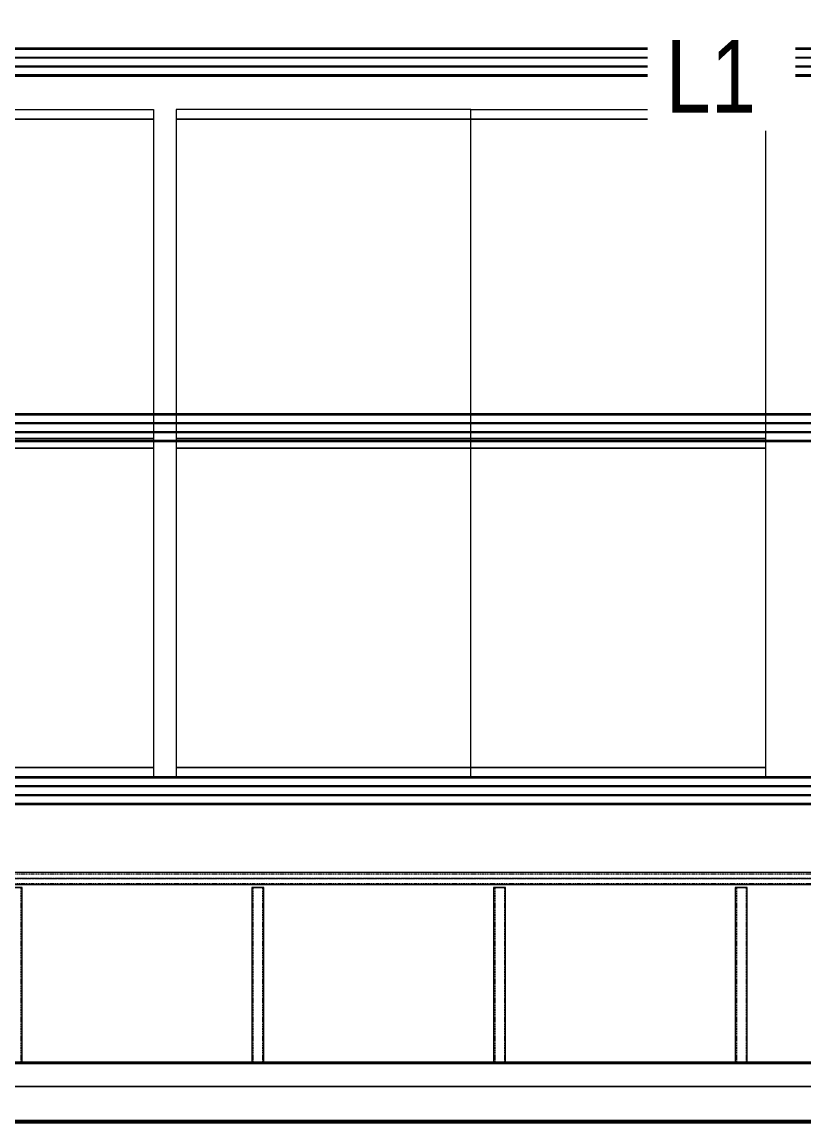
# Model space of a CAD drawing. Header units: centimetres. Extents: x -1906 to 5208, y -261 to 2955.
# Drawn here: x 2231.3 to 2554.8, y 282 to 737.4 of the extents above; entities that cross this region are included whole.
import ezdxf

# ---------------------------------------------------------------- set-up
doc = ezdxf.new("R2010")
doc.units = ezdxf.units.CM
doc.linetypes.add('_Overhead_2_', pattern=[0.47625, 0.3175, -0.15875])
doc.linetypes.add('Hidden', pattern=[0.714375, 0.47625, -0.238125])
for name, color, linetype, lineweight in [('A-FLOR', 7, 'Continuous', 18), ('E-LITE-EQPM', 7, 'Continuous', 18), ('E-LITE-EQPM-IDEN', 7, 'Continuous', 18), ('Q-SPCQ', 7, 'Continuous', 18), ('S-BEAM', 7, 'Continuous', 18)]:
    doc.layers.add(name, color=color, linetype=linetype, lineweight=lineweight)
doc.styles.add('Arial_1', font='arial.ttf', dxfattribs={"width": 0.8, "height": 30})

# ---------------------------------------------------------------- blocks, each defined once
blk = doc.blocks.new('Costanera Perfil Z - Parametrizado - h_22cm-V73-Planta Bodega almacenamiento insumos')
at = {"layer": 'S-BEAM', "color": 254, "lineweight": 9, "true_color": 0xcccccc}
for p, q in [((-5.84, 671.79), (-5.84, -2399.57)), ((-5.54, 671.79), (-5.54, -2399.57)), ((-5.5, -2399.57), (-5.5, 671.79)), ((-5.26, 671.79), (-5.26, -2399.57)), ((1.67, 671.79), (1.67, -2399.57)), ((2.01, 671.79), (2.01, -2399.57)), ((-2.01, -819.84), (-2.01, -1582.58)), ((-1.67, -819.84), (-1.67, -1582.58)), ((5.26, -819.84), (5.26, -1582.58)), ((5.5, -819.84), (5.5, -1582.58)), ((5.54, -819.84), (5.54, -1582.58)), ((5.84, -819.84), (5.84, -1582.58))]:
    blk.add_line(p, q, dxfattribs=at)
blk = doc.blocks.new('Costanera Perfil Z - Parametrizado - h_22cm-V74-Planta Bodega almacenamiento insumos')
at = {"layer": 'S-BEAM', "color": 254, "lineweight": 9, "true_color": 0xcccccc}
for p, q in [((-5.84, 671.79), (-5.84, -2399.57)), ((-5.54, 671.79), (-5.54, -2399.57)), ((-5.5, -2399.57), (-5.5, 671.79)), ((-5.26, 671.79), (-5.26, -2399.57)), ((1.67, 671.79), (1.67, -2399.57)), ((2.01, 671.79), (2.01, -2399.57)), ((-2.01, -819.84), (-2.01, -1582.58)), ((-1.67, -819.84), (-1.67, -1582.58)), ((5.26, -819.84), (5.26, -1582.58)), ((5.5, -819.84), (5.5, -1582.58)), ((5.54, -819.84), (5.54, -1582.58)), ((5.84, -819.84), (5.84, -1582.58))]:
    blk.add_line(p, q, dxfattribs=at)
blk = doc.blocks.new('Costanera Perfil Z - Parametrizado - h_22cm-V75-Planta Bodega almacenamiento insumos')
at = {"layer": 'S-BEAM', "color": 254, "lineweight": 9, "true_color": 0xcccccc}
for p, q in [((-5.84, 671.79), (-5.84, -2399.57)), ((-5.54, 671.79), (-5.54, -2399.57)), ((-5.5, -2399.57), (-5.5, 671.79)), ((-5.26, 671.79), (-5.26, -2399.57)), ((1.67, 671.79), (1.67, -2399.57)), ((2.01, 671.79), (2.01, -2399.57)), ((-2.01, -819.84), (-2.01, -1582.58)), ((-1.67, -819.84), (-1.67, -1582.58)), ((5.26, -819.84), (5.26, -1582.58)), ((5.5, -819.84), (5.5, -1582.58)), ((5.54, -819.84), (5.54, -1582.58)), ((5.84, -819.84), (5.84, -1582.58))]:
    blk.add_line(p, q, dxfattribs=at)
blk = doc.blocks.new('RVR_Tensor angular doble L - d_25 mm-1744885-Planta Bodega almacenamiento insumos')
at = {"layer": 'S-BEAM', "color": 254, "lineweight": 9, "true_color": 0xcccccc}
for p, q in [((287.19, 5), (244.78, 5)), ((244.78, 5), (272.91, 5)), ((374.07, 4.97), (244.78, 4.97)), ((244.78, 4.97), (367, 4.97)), ((272.91, 5), (374.77, 5)), ((381.85, 5), (287.19, 5)), ((367, 4.97), (374.85, 4.97)), ((381.92, 4.97), (374.07, 4.97)), ((374.77, 5), (745.65, 5)), ((374.85, 4.97), (737.96, 4.97)), ((751.09, 5), (381.85, 5)), ((744.97, 4.97), (381.92, 4.97)), ((-11.12, 4.47), (367, 4.47)), ((-4.55, 4.47), (373.71, 4.47)), ((375.13, 4.5), (-3.17, 4.5)), ((381.85, 4.5), (3.49, 4.5)), ((367, 4.47), (368.07, 4.47)), ((368.07, 4.47), (374.85, 4.47)), ((373.71, 4.47), (374.78, 4.47)), ((374.78, 4.47), (381.56, 4.47)), ((374.85, 4.47), (737.96, 4.47)), ((382.98, 4.5), (375.13, 4.5)), ((381.56, 4.47), (744.62, 4.47)), ((389.69, 4.5), (381.85, 4.5)), ((744.97, 4.5), (382.98, 4.5)), ((744.97, 4.5), (389.69, 4.5)), ((-4.55, -5.03), (374.78, -5.03)), ((-4.2, -5.03), (375.14, -5.03)), ((374.77, -5), (-3.52, -5)), ((375.13, -5), (-3.17, -5)), ((375.85, -5), (374.77, -5)), ((374.78, -5.03), (744.62, -5.03)), ((376.2, -5), (375.13, -5)), ((375.14, -5.03), (744.97, -5.03)), ((744.96, -5), (375.85, -5)), ((744.96, -5), (376.2, -5))]:
    blk.add_line(p, q, dxfattribs=at)
blk = doc.blocks.new('RVR_Tensor angular doble L - d_25 mm-1744891-Planta Bodega almacenamiento insumos')
at = {"layer": 'S-BEAM', "color": 254, "lineweight": 9, "true_color": 0xcccccc}
for p, q in [((351.96, 5.03), (-4.6, 5.03)), ((352.32, 5.03), (-4.24, 5.03)), ((-3.55, 5), (351.97, 5)), ((-3.19, 5), (352.33, 5)), ((737.87, 5.03), (351.96, 5.03)), ((351.97, 5), (353.03, 5)), ((738.22, 5.03), (352.32, 5.03)), ((352.33, 5), (353.39, 5)), ((353.03, 5), (738.22, 5)), ((353.39, 5), (738.22, 5)), ((344.12, -4.47), (-11.21, -4.47)), ((350.9, -4.47), (-4.6, -4.47)), ((-3.19, -4.5), (352.33, -4.5)), ((3.52, -4.5), (359.1, -4.5)), ((345.18, -4.47), (344.12, -4.47)), ((351.9, -4.47), (345.18, -4.47)), ((351.96, -4.47), (350.9, -4.47)), ((731.15, -4.47), (351.9, -4.47)), ((358.68, -4.47), (351.96, -4.47)), ((352.33, -4.5), (360.1, -4.5)), ((737.87, -4.47), (358.68, -4.47)), ((359.1, -4.5), (366.88, -4.5)), ((360.1, -4.5), (738.22, -4.5)), ((366.88, -4.5), (738.22, -4.5)), ((86.96, -4.97), (181.96, -4.97)), ((181.96, -4.97), (86.96, -4.97)), ((86.96, -5), (181.96, -5)), ((181.96, -5), (86.96, -5)), ((182.09, -4.97), (182.44, -4.97)), ((182.44, -4.97), (182.09, -4.97)), ((182.09, -5), (182.24, -5)), ((182.24, -5), (182.09, -5)), ((182.24, -5), (182.44, -5)), ((182.44, -5), (182.24, -5)), ((182.74, -4.97), (182.91, -4.97)), ((182.91, -4.97), (182.74, -4.97)), ((182.74, -5), (182.91, -5)), ((182.91, -5), (182.74, -5)), ((182.94, -4.97), (185.99, -4.97)), ((185.99, -4.97), (182.94, -4.97)), ((182.94, -5), (183.17, -5)), ((183.17, -5), (182.94, -5)), ((183.17, -5), (183.42, -5)), ((183.42, -5), (183.17, -5)), ((183.42, -5), (185.76, -5)), ((185.76, -5), (183.42, -5)), ((185.76, -5), (185.99, -5)), ((185.99, -5), (185.76, -5)), ((186.01, -4.97), (186.19, -4.97)), ((186.19, -4.97), (186.01, -4.97)), ((186.01, -5), (186.19, -5)), ((186.19, -5), (186.01, -5)), ((186.49, -4.97), (186.84, -4.97)), ((186.84, -4.97), (186.49, -4.97)), ((186.49, -5), (186.69, -5)), ((186.69, -5), (186.49, -5)), ((186.69, -5), (186.84, -5)), ((186.84, -5), (186.69, -5)), ((186.96, -4.97), (351.26, -4.97)), ((344.12, -4.97), (186.96, -4.97)), ((186.96, -5), (266.08, -5)), ((251.94, -5), (186.96, -5)), ((351.97, -5), (251.94, -5)), ((266.08, -5), (359.1, -5)), ((351.9, -4.97), (344.12, -4.97)), ((351.26, -4.97), (359.03, -4.97)), ((731.15, -4.97), (351.9, -4.97)), ((738.39, -5), (351.97, -5)), ((359.03, -4.97), (738.22, -4.97)), ((359.1, -5), (738.39, -5))]:
    blk.add_line(p, q, dxfattribs=at)
blk = doc.blocks.new('Costanera Perfil Z - Parametrizado - h_22cm-1725872-Planta Bodega almacenamiento insumos')
at = {"layer": 'S-BEAM', "color": 254, "lineweight": 9, "true_color": 0xcccccc}
for p, q in [((10.45, 1591.56), (10.45, 828.83)), ((10.45, 1591.56), (10.45, 828.83)), ((10.75, 1591.56), (10.75, 828.83)), ((10.75, 1591.56), (10.75, 828.83))]:
    blk.add_line(p, q, dxfattribs=at)
blk = doc.blocks.new('Costanera Perfil Z - Parametrizado - h_22cm-1725829-Planta Bodega almacenamiento insumos')
at = {"layer": 'S-BEAM', "color": 254, "lineweight": 9, "true_color": 0xcccccc}
for p, q in [((10.45, 1592.39), (10.45, 829.66)), ((10.45, 1592.39), (10.45, 829.66)), ((10.75, 1592.39), (10.75, 829.66)), ((10.75, 1592.39), (10.75, 829.66))]:
    blk.add_line(p, q, dxfattribs=at)
blk = doc.blocks.new('Costanera Perfil Z - Parametrizado - h_22cm-1725795-Planta Bodega almacenamiento insumos')
at = {"layer": 'S-BEAM', "color": 254, "lineweight": 9, "true_color": 0xcccccc}
for p, q in [((10.45, 1591.98), (10.45, 829.24)), ((10.45, 1591.98), (10.45, 829.24)), ((10.75, 1591.98), (10.75, 829.24)), ((10.75, 1591.98), (10.75, 829.24))]:
    blk.add_line(p, q, dxfattribs=at)
blk = doc.blocks.new('Costanera Perfil Z - Parametrizado - h_22cm-1725974-Planta Bodega almacenamiento insumos')
at = {"layer": 'S-BEAM', "color": 254, "lineweight": 9, "true_color": 0xcccccc}
for p, q in [((10.45, 597), (10.45, -165.73)), ((10.45, 597), (10.45, -165.73)), ((10.75, 597), (10.75, -165.73)), ((10.75, 597), (10.75, -165.73))]:
    blk.add_line(p, q, dxfattribs=at)
blk = doc.blocks.new('Costanera Perfil Z - Parametrizado - h_22cm-V77-Planta Bodega almacenamiento insumos')
at = {"layer": 'S-BEAM', "color": 254, "lineweight": 9, "true_color": 0xcccccc}
for p, q in [((10.45, 597), (10.45, -165.73)), ((10.45, 597), (10.45, -165.73)), ((10.75, 597), (10.75, -165.73)), ((10.75, 597), (10.75, -165.73))]:
    blk.add_line(p, q, dxfattribs=at)
blk = doc.blocks.new('Costanera Perfil Z - Parametrizado - h_22cm-V78-Planta Bodega almacenamiento insumos')
at = {"layer": 'S-BEAM', "color": 254, "lineweight": 9, "true_color": 0xcccccc}
for p, q in [((10.45, 597), (10.45, -165.73)), ((10.45, 597), (10.45, -165.73)), ((10.75, 597), (10.75, -165.73)), ((10.75, 597), (10.75, -165.73))]:
    blk.add_line(p, q, dxfattribs=at)
blk = doc.blocks.new('PQ_RVR_EST-01_ZZ_ZZ_MO_T_A_rvt-2-Planta Bodega almacenamiento insumos')
at = {"layer": 'S-BEAM', "color": 254, "lineweight": 9, "true_color": 0xcccccc}
for name, p, rotation in [('Costanera Perfil Z - Parametrizado - h_22cm-V75-Planta Bodega almacenamiento insumos', (-2533.25, 720.72), 269.9999999999998), ('Costanera Perfil Z - Parametrizado - h_22cm-V74-Planta Bodega almacenamiento insumos', (-2533.25, 569.5), 269.9999999999998), ('Costanera Perfil Z - Parametrizado - h_22cm-V73-Planta Bodega almacenamiento insumos', (-2533.25, 419.38), 269.9999999999998), ('RVR_Tensor angular doble L - d_25 mm-1744891-Planta Bodega almacenamiento insumos', (-3377.44, 302.09), 180), ('Costanera Perfil Z - Parametrizado - h_22cm-1725872-Planta Bodega almacenamiento insumos', (-2524.27, 272.34), 90.00000000000001), ('Costanera Perfil Z - Parametrizado - h_22cm-1725829-Planta Bodega almacenamiento insumos', (-2523.44, 272.08), 90.00000000000001), ('Costanera Perfil Z - Parametrizado - h_22cm-1725795-Planta Bodega almacenamiento insumos', (-2523.85, 271.54), 90.00000000000001), ('Costanera Perfil Z - Parametrizado - h_22cm-1725974-Planta Bodega almacenamiento insumos', (-3518.83, 271.54), 90.00000000000001), ('Costanera Perfil Z - Parametrizado - h_22cm-V77-Planta Bodega almacenamiento insumos', (-3518.83, 271.54), 90.00000000000001), ('Costanera Perfil Z - Parametrizado - h_22cm-V78-Planta Bodega almacenamiento insumos', (-3518.83, 271.54), 90.00000000000001)]:
    blk.add_blockref(name, p, dxfattribs=dict(at, rotation=rotation))
blk.add_blockref('RVR_Tensor angular doble L - d_25 mm-1744885-Planta Bodega almacenamiento insumos', (-4104.19, 302.09), dxfattribs=at)
blk = doc.blocks.new('RVR-Rack Almacenamiento - Default-V129-Planta Bodega almacenamiento insumos')
at = {"layer": 'Q-SPCQ', "color": 253, "true_color": 0xaaaaaa}
for p, q in [((-70.01, -60.96), (-70.01, 60.96)), ((-70.01, 60.96), (-67.5, 60.96)), ((-67.5, 60.96), (-66.04, 60.96)), ((-66.04, -60.96), (-66.04, 60.96)), ((-66.04, 60.96), (-63.67, 60.96)), ((-66.04, 60.96), (-66.04, -60.96)), ((-63.67, 60.96), (-63.32, 60.96)), ((-63.32, 60.96), (-59.99, 60.96)), ((-59.99, 60.96), (-59.64, 60.96)), ((-59.64, 60.96), (-55.81, 60.96)), ((-55.81, 60.96), (66.04, 60.96)), ((66.04, 60.96), (66.04, -60.96)), ((66.04, -60.96), (66.04, 60.96)), ((66.04, 60.96), (70.01, 60.96)), ((70.01, 60.96), (70.01, -60.96)), ((-67.5, -60.96), (-70.01, -60.96)), ((-66.04, -60.96), (-67.5, -60.96)), ((-63.67, -60.96), (-66.04, -60.96)), ((-63.32, -60.96), (-63.67, -60.96)), ((-59.99, -60.96), (-63.32, -60.96)), ((-59.64, -60.96), (-59.99, -60.96)), ((-55.81, -60.96), (-59.64, -60.96)), ((66.04, -60.96), (-55.81, -60.96)), ((70.01, -60.96), (66.04, -60.96))]:
    blk.add_line(p, q, dxfattribs=at)
blk = doc.blocks.new('RVR-Rack Almacenamiento - Default-V131-Planta Bodega almacenamiento insumos')
at = {"layer": 'Q-SPCQ', "color": 253, "true_color": 0xaaaaaa}
for p, q in [((-70.01, -60.96), (-70.01, 60.96)), ((-70.01, 60.96), (-69.89, 60.96)), ((-69.89, 60.96), (-66.04, 60.96)), ((-66.04, -60.96), (-66.04, 60.96)), ((-66.04, 60.96), (66.04, 60.96)), ((-66.04, 60.96), (-66.04, -60.96)), ((66.04, 60.96), (66.04, -60.96)), ((66.04, -60.96), (66.04, 60.96)), ((66.04, 60.96), (68.55, 60.96)), ((68.55, 60.96), (70.01, 60.96)), ((70.01, 60.96), (70.01, -60.96)), ((-69.89, -60.96), (-70.01, -60.96)), ((-66.04, -60.96), (-69.89, -60.96)), ((66.04, -60.96), (-66.04, -60.96)), ((68.55, -60.96), (66.04, -60.96)), ((70.01, -60.96), (68.55, -60.96))]:
    blk.add_line(p, q, dxfattribs=at)
blk = doc.blocks.new('RVR-Rack Almacenamiento - Default-V128-Planta Bodega almacenamiento insumos')
at = {"layer": 'Q-SPCQ', "color": 253, "true_color": 0xaaaaaa}
for p, q in [((-67.5, 60.96), (-70.01, 60.96)), ((-70.01, 60.96), (-70.01, -60.96)), ((-66.04, 60.96), (-67.5, 60.96)), ((-63.67, 60.96), (-66.04, 60.96)), ((-66.04, 60.96), (-66.04, -60.96)), ((-66.04, -60.96), (-66.04, 60.96)), ((-63.32, 60.96), (-63.67, 60.96)), ((-59.99, 60.96), (-63.32, 60.96)), ((-59.64, 60.96), (-59.99, 60.96)), ((-55.81, 60.96), (-59.64, 60.96)), ((66.04, 60.96), (-55.81, 60.96)), ((66.04, -60.96), (66.04, 60.96)), ((70.01, 60.96), (66.04, 60.96)), ((66.04, 60.96), (66.04, -60.96)), ((70.01, -60.96), (70.01, 60.96)), ((-70.01, -60.96), (-67.5, -60.96)), ((-67.5, -60.96), (-66.04, -60.96)), ((-66.04, -60.96), (-63.67, -60.96)), ((-63.67, -60.96), (-63.32, -60.96)), ((-63.32, -60.96), (-59.99, -60.96)), ((-59.99, -60.96), (-59.64, -60.96)), ((-59.64, -60.96), (-55.81, -60.96)), ((-55.81, -60.96), (66.04, -60.96)), ((66.04, -60.96), (70.01, -60.96))]:
    blk.add_line(p, q, dxfattribs=at)
blk = doc.blocks.new('RVR-Rack Almacenamiento - Default-V130-Planta Bodega almacenamiento insumos')
at = {"layer": 'Q-SPCQ', "color": 253, "true_color": 0xaaaaaa}
for p, q in [((-69.89, 60.96), (-70.01, 60.96)), ((-70.01, 60.96), (-70.01, -60.96)), ((-66.04, 60.96), (-69.89, 60.96)), ((66.04, 60.96), (-66.04, 60.96)), ((-66.04, 60.96), (-66.04, -60.96)), ((-66.04, -60.96), (-66.04, 60.96)), ((66.04, -60.96), (66.04, 60.96)), ((68.55, 60.96), (66.04, 60.96)), ((66.04, 60.96), (66.04, -60.96)), ((70.01, 60.96), (68.55, 60.96)), ((70.01, -60.96), (70.01, 60.96)), ((-70.01, -60.96), (-69.89, -60.96)), ((-69.89, -60.96), (-66.04, -60.96)), ((-66.04, -60.96), (66.04, -60.96)), ((66.04, -60.96), (68.55, -60.96)), ((68.55, -60.96), (70.01, -60.96))]:
    blk.add_line(p, q, dxfattribs=at)
blk = doc.blocks.new('HSS Rectangular - 50 x 120-1968941-Planta Bodega almacenamiento insumos')
at = {"layer": 'S-BEAM', "color": 254, "lineweight": 9, "true_color": 0xcccccc}
for p, q in [((4.53, 2.5), (-757.29, 2.5)), ((-758.2, -2.5), (4.53, -2.5))]:
    blk.add_line(p, q, dxfattribs=at)
at = {"layer": 'S-BEAM', "color": 254, "linetype": 'Hidden', "lineweight": 9, "true_color": 0xcccccc}
for p, q in [((4.53, 2), (-757.29, 2)), ((4.53, -2), (-758.2, -2))]:
    blk.add_line(p, q, dxfattribs=at)
blk = doc.blocks.new('HSS Rectangular - 50 x 120-V149-Planta Bodega almacenamiento insumos')
at = {"layer": 'S-BEAM', "color": 254, "lineweight": 9, "true_color": 0xcccccc}
for p, q in [((-38.02, 2.5), (-38.02, 2.47)), ((-38.02, 2.5), (-38.02, 2.47)), ((-38.02, 2.47), (-38.02, 2.37)), ((-38.02, 2.47), (-38.02, 2.37)), ((-38.02, 2.37), (-38.02, 2.02)), ((-38.02, 2.37), (-38.02, 2.02)), ((-38.02, 2.02), (-38.02, 1.8)), ((-38.02, 1.97), (-38.02, 2)), ((-38.02, 1.87), (-38.02, 2)), ((-38.02, 1.87), (-38.02, 1.97)), ((-38.02, 1.8), (-38.02, 1.55)), ((-38.02, 1.72), (-38.02, 1.55)), ((-38.02, 1.55), (-38.02, 1.72)), ((-38.02, 1.55), (-38.02, 1.72)), ((-38.02, -1.55), (-38.02, 1.55)), ((-38.02, 1.52), (-38.02, -1.52)), ((-38.02, 1.05), (-38.02, 1.52)), ((-38.02, 1.05), (-38.02, 1.52)), ((-38.02, -1.05), (-38.02, 1.05)), ((-38.02, 1.05), (-38.02, -1.05)), ((34.25, 2.5), (-37.87, 2.5)), ((34.25, 1.55), (34.25, 2.5)), ((34.25, 2.47), (34.25, 2.5)), ((34.25, 2.22), (34.25, 2.47)), ((34.25, 2.02), (34.25, 2.22)), ((34.25, 2), (34.25, 1.97)), ((34.25, 2), (34.25, 1.97)), ((34.25, 1.97), (34.25, 1.87)), ((34.25, 1.97), (34.25, 1.87)), ((34.25, 1.55), (34.25, 1.72)), ((34.25, 1.72), (34.25, 1.55)), ((34.25, 1.72), (34.25, 1.55)), ((34.25, 1.55), (34.25, -1.55)), ((34.25, -1.52), (34.25, 1.52)), ((34.25, 1.52), (34.25, 1.29)), ((34.25, 1.52), (34.25, 1.29)), ((34.25, 1.29), (34.25, 1.05)), ((34.25, 1.29), (34.25, 1.05)), ((34.25, -1.05), (34.25, 1.05)), ((34.25, 1.05), (34.25, -1.05)), ((-38.02, -1.29), (-38.02, -1.05)), ((-38.02, -1.29), (-38.02, -1.05)), ((-38.02, -1.52), (-38.02, -1.29)), ((-38.02, -1.52), (-38.02, -1.29)), ((-38.02, -1.55), (-38.02, -1.72)), ((-38.02, -1.55), (-38.02, -2.22)), ((-38.02, -1.72), (-38.02, -1.55)), ((-38.02, -1.72), (-38.02, -1.55)), ((-38.02, -1.97), (-38.02, -1.87)), ((-38.02, -2), (-38.02, -1.87)), ((-38.02, -2), (-38.02, -1.97)), ((-38.02, -2.03), (-38.02, -2.47)), ((-38.02, -2.22), (-38.02, -2.37)), ((-38.02, -2.37), (-38.02, -2.47)), ((-38.02, -2.47), (-38.02, -2.5)), ((-38.02, -2.47), (-38.02, -2.5)), ((-37.87, -2.5), (34.25, -2.5)), ((34.25, -1.05), (34.25, -1.52)), ((34.25, -1.05), (34.25, -1.52)), ((34.25, -2.5), (34.25, -1.55)), ((34.25, -1.72), (34.25, -1.55)), ((34.25, -1.55), (34.25, -1.72)), ((34.25, -1.55), (34.25, -1.72)), ((34.25, -1.87), (34.25, -2)), ((34.25, -1.87), (34.25, -1.97)), ((34.25, -1.97), (34.25, -2)), ((34.25, -2.37), (34.25, -2.03)), ((34.25, -2.47), (34.25, -2.37)), ((34.25, -2.5), (34.25, -2.47))]:
    blk.add_line(p, q, dxfattribs=at)
at = {"layer": 'S-BEAM', "color": 254, "linetype": 'Hidden', "lineweight": 9, "true_color": 0xcccccc}
for p, q in [((34.25, 2), (-37.87, 2)), ((34.25, -2), (-37.87, -2))]:
    blk.add_line(p, q, dxfattribs=at)
blk = doc.blocks.new('HSS Rectangular - 50 x 120-V150-Planta Bodega almacenamiento insumos')
at = {"layer": 'S-BEAM', "color": 254, "lineweight": 9, "true_color": 0xcccccc}
for p, q in [((-38.02, 2.5), (-38.02, 2.47)), ((-38.02, 2.5), (-38.02, 2.47)), ((-38.02, 2.47), (-38.02, 2.22)), ((-38.02, 2.47), (-38.02, 2.37)), ((-38.02, 2.37), (-38.02, 2.22)), ((-38.02, 2.22), (-38.02, 2.02)), ((-38.02, 2.22), (-38.02, 2.02)), ((-38.02, 2.02), (-38.02, 1.8)), ((-38.02, 1.87), (-38.02, 2)), ((-38.02, 1.97), (-38.02, 2)), ((-38.02, 1.87), (-38.02, 1.97)), ((-38.02, 1.8), (-38.02, 1.55)), ((-38.02, 1.72), (-38.02, 1.55)), ((-38.02, 1.55), (-38.02, 1.72)), ((-38.02, 1.55), (-38.02, 1.72)), ((-38.02, -1.55), (-38.02, 1.55)), ((-38.02, 1.52), (-38.02, -1.52)), ((-38.02, 1.29), (-38.02, 1.52)), ((-38.02, 1.29), (-38.02, 1.52)), ((-38.02, 1.05), (-38.02, 1.29)), ((-38.02, 1.05), (-38.02, 1.29)), ((-38.02, -1.05), (-38.02, 1.05)), ((-38.02, 1.05), (-38.02, -1.05)), ((34.25, 2.5), (-37.87, 2.5)), ((34.25, 1.55), (34.25, 2.5)), ((34.25, 2.22), (34.25, 2.5)), ((34.25, 2.02), (34.25, 2.22)), ((34.25, 2), (34.25, 1.97)), ((34.25, 2), (34.25, 1.97)), ((34.25, 1.97), (34.25, 1.87)), ((34.25, 1.97), (34.25, 1.87)), ((34.25, 1.55), (34.25, 1.72)), ((34.25, 1.72), (34.25, 1.55)), ((34.25, 1.72), (34.25, 1.55)), ((34.25, 1.55), (34.25, -1.55)), ((34.25, -1.52), (34.25, 1.52)), ((34.25, 1.52), (34.25, 1.29)), ((34.25, 1.52), (34.25, 1.29)), ((34.25, 1.29), (34.25, 1.05)), ((34.25, 1.29), (34.25, 1.05)), ((34.25, -1.05), (34.25, 1.05)), ((34.25, 1.05), (34.25, -1.05)), ((-38.02, -1.29), (-38.02, -1.05)), ((-38.02, -1.29), (-38.02, -1.05)), ((-38.02, -1.52), (-38.02, -1.29)), ((-38.02, -1.52), (-38.02, -1.29)), ((-38.02, -1.55), (-38.02, -1.72)), ((-38.02, -1.55), (-38.02, -1.8)), ((-38.02, -1.72), (-38.02, -1.55)), ((-38.02, -1.72), (-38.02, -1.55)), ((-38.02, -1.8), (-38.02, -2.03)), ((-38.02, -1.97), (-38.02, -1.87)), ((-38.02, -1.97), (-38.02, -1.87)), ((-38.02, -2), (-38.02, -1.97)), ((-38.02, -2), (-38.02, -1.97)), ((-38.02, -2.03), (-38.02, -2.22)), ((-38.02, -2.03), (-38.02, -2.22)), ((-38.02, -2.22), (-38.02, -2.47)), ((-38.02, -2.22), (-38.02, -2.47)), ((-38.02, -2.47), (-38.02, -2.5)), ((-38.02, -2.47), (-38.02, -2.5)), ((-37.87, -2.5), (34.25, -2.5)), ((34.25, -1.05), (34.25, -1.29)), ((34.25, -1.05), (34.25, -1.29)), ((34.25, -1.29), (34.25, -1.52)), ((34.25, -1.29), (34.25, -1.52)), ((34.25, -2.5), (34.25, -1.55)), ((34.25, -1.72), (34.25, -1.55)), ((34.25, -1.55), (34.25, -1.72)), ((34.25, -1.55), (34.25, -1.72)), ((34.25, -1.87), (34.25, -1.97)), ((34.25, -1.87), (34.25, -2)), ((34.25, -1.97), (34.25, -2)), ((34.25, -2.22), (34.25, -2.03)), ((34.25, -2.47), (34.25, -2.22)), ((34.25, -2.5), (34.25, -2.47))]:
    blk.add_line(p, q, dxfattribs=at)
at = {"layer": 'S-BEAM', "color": 254, "linetype": 'Hidden', "lineweight": 9, "true_color": 0xcccccc}
for p, q in [((34.25, 2), (-37.87, 2)), ((34.25, -2), (-37.87, -2))]:
    blk.add_line(p, q, dxfattribs=at)
blk = doc.blocks.new('HSS Rectangular - 50 x 120-V151-Planta Bodega almacenamiento insumos')
at = {"layer": 'S-BEAM', "color": 254, "lineweight": 9, "true_color": 0xcccccc}
for p, q in [((-38.02, 2.5), (-38.02, 2.47)), ((-38.02, 2.5), (-38.02, 2.47)), ((-38.02, 2.47), (-38.02, 2.37)), ((-38.02, 2.47), (-38.02, 2.37)), ((-38.02, 2.37), (-38.02, 2.22)), ((-38.02, 2.37), (-38.02, 2.22)), ((-38.02, 2.22), (-38.02, 2.02)), ((-38.02, 2.22), (-38.02, 1.55)), ((-38.02, 1.97), (-38.02, 2)), ((-38.02, 1.97), (-38.02, 2)), ((-38.02, 1.87), (-38.02, 1.97)), ((-38.02, 1.87), (-38.02, 1.97)), ((-38.02, 1.72), (-38.02, 1.55)), ((-38.02, 1.55), (-38.02, 1.72)), ((-38.02, 1.55), (-38.02, 1.72)), ((-38.02, -1.55), (-38.02, 1.55)), ((-38.02, 1.52), (-38.02, -1.52)), ((-38.02, 1.29), (-38.02, 1.52)), ((-38.02, 1.05), (-38.02, 1.52)), ((-38.02, 1.05), (-38.02, 1.29)), ((-38.02, -1.05), (-38.02, 1.05)), ((-38.02, 1.05), (-38.02, -1.05)), ((34.25, 2.5), (-37.87, 2.5)), ((34.25, 1.55), (34.25, 2.5)), ((34.25, 2.37), (34.25, 2.5)), ((34.25, 2.22), (34.25, 2.37)), ((34.25, 2.02), (34.25, 2.22)), ((34.25, 2), (34.25, 1.97)), ((34.25, 2), (34.25, 1.97)), ((34.25, 1.97), (34.25, 1.87)), ((34.25, 1.97), (34.25, 1.87)), ((34.25, 1.55), (34.25, 1.72)), ((34.25, 1.72), (34.25, 1.55)), ((34.25, 1.72), (34.25, 1.55)), ((34.25, 1.55), (34.25, -1.55)), ((34.25, -1.52), (34.25, 1.52)), ((34.25, 1.52), (34.25, 1.29)), ((34.25, 1.52), (34.25, 1.29)), ((34.25, 1.29), (34.25, 1.05)), ((34.25, 1.29), (34.25, 1.05)), ((34.25, -1.05), (34.25, 1.05)), ((34.25, 1.05), (34.25, -1.05)), ((-38.02, -1.29), (-38.02, -1.05)), ((-38.02, -1.29), (-38.02, -1.05)), ((-38.02, -1.52), (-38.02, -1.29)), ((-38.02, -1.52), (-38.02, -1.29)), ((-38.02, -1.55), (-38.02, -1.72)), ((-38.02, -1.55), (-38.02, -2.03)), ((-38.02, -1.72), (-38.02, -1.55)), ((-38.02, -1.72), (-38.02, -1.55)), ((-38.02, -1.97), (-38.02, -1.87)), ((-38.02, -2), (-38.02, -1.87)), ((-38.02, -2), (-38.02, -1.97)), ((-38.02, -2.03), (-38.02, -2.37)), ((-38.02, -2.03), (-38.02, -2.22)), ((-38.02, -2.22), (-38.02, -2.37)), ((-38.02, -2.37), (-38.02, -2.5)), ((-38.02, -2.37), (-38.02, -2.47)), ((-38.02, -2.47), (-38.02, -2.5)), ((-37.87, -2.5), (34.25, -2.5)), ((34.25, -1.05), (34.25, -1.52)), ((34.25, -1.05), (34.25, -1.29)), ((34.25, -1.29), (34.25, -1.52)), ((34.25, -2.5), (34.25, -1.55)), ((34.25, -1.72), (34.25, -1.55)), ((34.25, -1.55), (34.25, -1.72)), ((34.25, -1.55), (34.25, -1.72)), ((34.25, -1.87), (34.25, -2)), ((34.25, -1.87), (34.25, -2)), ((34.25, -2.37), (34.25, -2.03)), ((34.25, -2.47), (34.25, -2.37)), ((34.25, -2.5), (34.25, -2.47))]:
    blk.add_line(p, q, dxfattribs=at)
at = {"layer": 'S-BEAM', "color": 254, "linetype": 'Hidden', "lineweight": 9, "true_color": 0xcccccc}
for p, q in [((34.25, 2), (-37.87, 2)), ((34.25, -2), (-37.87, -2))]:
    blk.add_line(p, q, dxfattribs=at)
blk = doc.blocks.new('HSS Rectangular - 50 x 120-V152-Planta Bodega almacenamiento insumos')
at = {"layer": 'S-BEAM', "color": 254, "lineweight": 9, "true_color": 0xcccccc}
for p, q in [((-38.02, 2.5), (-38.02, 2.37)), ((-38.02, 2.5), (-38.02, 2.47)), ((-38.02, 2.47), (-38.02, 2.02)), ((-38.02, 2.37), (-38.02, 2.22)), ((-38.02, 2.22), (-38.02, 2.02)), ((-38.02, 2.02), (-38.02, 1.8)), ((-38.02, 1.97), (-38.02, 2)), ((-38.02, 1.97), (-38.02, 2)), ((-38.02, 1.87), (-38.02, 1.97)), ((-38.02, 1.87), (-38.02, 1.97)), ((-38.02, 1.8), (-38.02, 1.55)), ((-38.02, 1.72), (-38.02, 1.55)), ((-38.02, 1.55), (-38.02, 1.72)), ((-38.02, 1.55), (-38.02, 1.72)), ((-38.02, -1.55), (-38.02, 1.55)), ((-38.02, 1.52), (-38.02, -1.52)), ((-38.02, 1.05), (-38.02, 1.52)), ((-38.02, 1.05), (-38.02, 1.52)), ((-38.02, -1.05), (-38.02, 1.05)), ((-38.02, 1.05), (-38.02, -1.05)), ((34.25, 2.5), (-37.87, 2.5)), ((34.25, 1.55), (34.25, 2.5)), ((34.25, 2.22), (34.25, 2.5)), ((34.25, 2.02), (34.25, 2.22)), ((34.25, 2), (34.25, 1.87)), ((34.25, 2), (34.25, 1.87)), ((34.25, 1.55), (34.25, 1.72)), ((34.25, 1.72), (34.25, 1.55)), ((34.25, 1.72), (34.25, 1.55)), ((34.25, 1.55), (34.25, -1.55)), ((34.25, -1.52), (34.25, 1.52)), ((34.25, 1.52), (34.25, 1.29)), ((34.25, 1.52), (34.25, 1.05)), ((34.25, 1.29), (34.25, 1.05)), ((34.25, -1.05), (34.25, 1.05)), ((34.25, 1.05), (34.25, -1.05)), ((-38.02, -1.52), (-38.02, -1.05)), ((-38.02, -1.29), (-38.02, -1.05)), ((-38.02, -1.52), (-38.02, -1.29)), ((-38.02, -1.55), (-38.02, -1.72)), ((-38.02, -1.55), (-38.02, -2.22)), ((-38.02, -1.72), (-38.02, -1.55)), ((-38.02, -1.72), (-38.02, -1.55)), ((-38.02, -2), (-38.02, -1.87)), ((-38.02, -2), (-38.02, -1.87)), ((-38.02, -2.03), (-38.02, -2.22)), ((-38.02, -2.22), (-38.02, -2.37)), ((-38.02, -2.22), (-38.02, -2.5)), ((-38.02, -2.37), (-38.02, -2.5)), ((-37.87, -2.5), (34.25, -2.5)), ((34.25, -1.05), (34.25, -1.29)), ((34.25, -1.05), (34.25, -1.52)), ((34.25, -1.29), (34.25, -1.52)), ((34.25, -2.5), (34.25, -1.55)), ((34.25, -1.72), (34.25, -1.55)), ((34.25, -1.55), (34.25, -1.72)), ((34.25, -1.55), (34.25, -1.72)), ((34.25, -1.87), (34.25, -2)), ((34.25, -1.87), (34.25, -2)), ((34.25, -2.22), (34.25, -2.03)), ((34.25, -2.5), (34.25, -2.22))]:
    blk.add_line(p, q, dxfattribs=at)
at = {"layer": 'S-BEAM', "color": 254, "linetype": 'Hidden', "lineweight": 9, "true_color": 0xcccccc}
for p, q in [((34.25, 2), (-37.87, 2)), ((34.25, -2), (-37.87, -2))]:
    blk.add_line(p, q, dxfattribs=at)
blk = doc.blocks.new('PQ_RVR_ARQ-01_ZZ_ZZ_MO_T_A_rvt-2-Planta Bodega almacenamiento insumos')
at = {"layer": 'A-FLOR', "color": 254, "linetype": '_Overhead_2_', "lineweight": 9, "true_color": 0xd4d4d4}
for p, q in [((-4115.83, 383.09), (-3354.01, 383.09)), ((-3354.01, 383.09), (-4115.83, 383.09)), ((-3832.29, 307.09), (-4115.83, 307.09)), ((-4115.83, 307.09), (-3831.27, 307.09)), ((-3628.38, 307.09), (-3832.29, 307.09)), ((-3831.27, 307.09), (-3629.38, 307.09)), ((-3629.38, 307.09), (-3354.01, 307.09)), ((-3354.01, 307.09), (-3628.38, 307.09))]:
    blk.add_line(p, q, dxfattribs=at)
at = {"layer": 'Q-SPCQ', "color": 253, "lineweight": 9, "true_color": 0xaaaaaa}
for name, p, rotation in [('RVR-Rack Almacenamiento - Default-V129-Planta Bodega almacenamiento insumos', (-3865.98, 631.15), 90.0000000000001), ('RVR-Rack Almacenamiento - Default-V128-Planta Bodega almacenamiento insumos', (-3734.69, 631.15), 89.9999999999999), ('RVR-Rack Almacenamiento - Default-V129-Planta Bodega almacenamiento insumos', (-3612.77, 631.15), 90.0000000000001), ('RVR-Rack Almacenamiento - Default-V131-Planta Bodega almacenamiento insumos', (-3865.98, 495.1), 90.0000000000001), ('RVR-Rack Almacenamiento - Default-V130-Planta Bodega almacenamiento insumos', (-3734.69, 495.1), 89.9999999999999), ('RVR-Rack Almacenamiento - Default-V131-Planta Bodega almacenamiento insumos', (-3612.77, 495.1), 90.0000000000001)]:
    blk.add_blockref(name, p, dxfattribs=dict(at, rotation=rotation))
at = {"layer": 'S-BEAM', "color": 253, "lineweight": 9, "true_color": 0xaaaaaa}
for name, p, rotation in [('HSS Rectangular - 50 x 120-1968941-Planta Bodega almacenamiento insumos', (-4111.3, 383.09), 180), ('HSS Rectangular - 50 x 120-V149-Planta Bodega almacenamiento insumos', (-3861.91, 345.07), 90.00000000000588), ('HSS Rectangular - 50 x 120-V150-Planta Bodega almacenamiento insumos', (-3761.91, 345.07), 90.00000000000588), ('HSS Rectangular - 50 x 120-V151-Planta Bodega almacenamiento insumos', (-3661.91, 345.07), 90.00000000000588), ('HSS Rectangular - 50 x 120-V152-Planta Bodega almacenamiento insumos', (-3561.91, 345.07), 90.00000000000588)]:
    blk.add_blockref(name, p, dxfattribs=dict(at, rotation=rotation))
blk = doc.blocks.new('Lighting-Pendant-Vibia-NOTRH-5662 - Standard-1742424-Planta Bodega almacenamiento insumos')
at = {"layer": 'E-LITE-EQPM', "color": 30, "lineweight": 25, "true_color": 0xff8000}
for radius, start, end in [(20, 360, 180), (9, 0, 180), (8, 0, 180), (0.5, 360, 180), (20, 180, 360), (9, 180, 360), (8, 180, 360), (0.5, 180, 360)]:
    blk.add_arc((0, 0), radius, start, end, dxfattribs=at)

msp = doc.modelspace()

# ---------------------------------------------------------------- block references
at = {"lineweight": 5}
for name in ['PQ_RVR_ARQ-01_ZZ_ZZ_MO_T_A_rvt-2-Planta Bodega almacenamiento insumos', 'PQ_RVR_EST-01_ZZ_ZZ_MO_T_A_rvt-2-Planta Bodega almacenamiento insumos']:
    msp.add_blockref(name, (6090.75, 0), dxfattribs=at)
at = {"layer": 'E-LITE-EQPM', "color": 30, "lineweight": 25, "true_color": 0xff8000, "extrusion": (0, 0, -1), "rotation": 180}
msp.add_blockref('Lighting-Pendant-Vibia-NOTRH-5662 - Standard-1742424-Planta Bodega almacenamiento insumos', (-2516.54, 714.25), dxfattribs=at)

# ---------------------------------------------------------------- next in the draw order: texts
at = {"layer": 'E-LITE-EQPM-IDEN', "lineweight": 9, "insert": (2497.61, 729.86), "char_height": 30, "width": 46.1772, "attachment_point": 1, "style": 'Arial_1', "bg_fill": 3, "box_fill_scale": 1.25, "bg_fill_color": 256, "bg_fill_true_color": 13158600, "bg_fill_transparency": 0}
msp.add_mtext('L1', dxfattribs=at)

doc.saveas('drawing.dxf')
